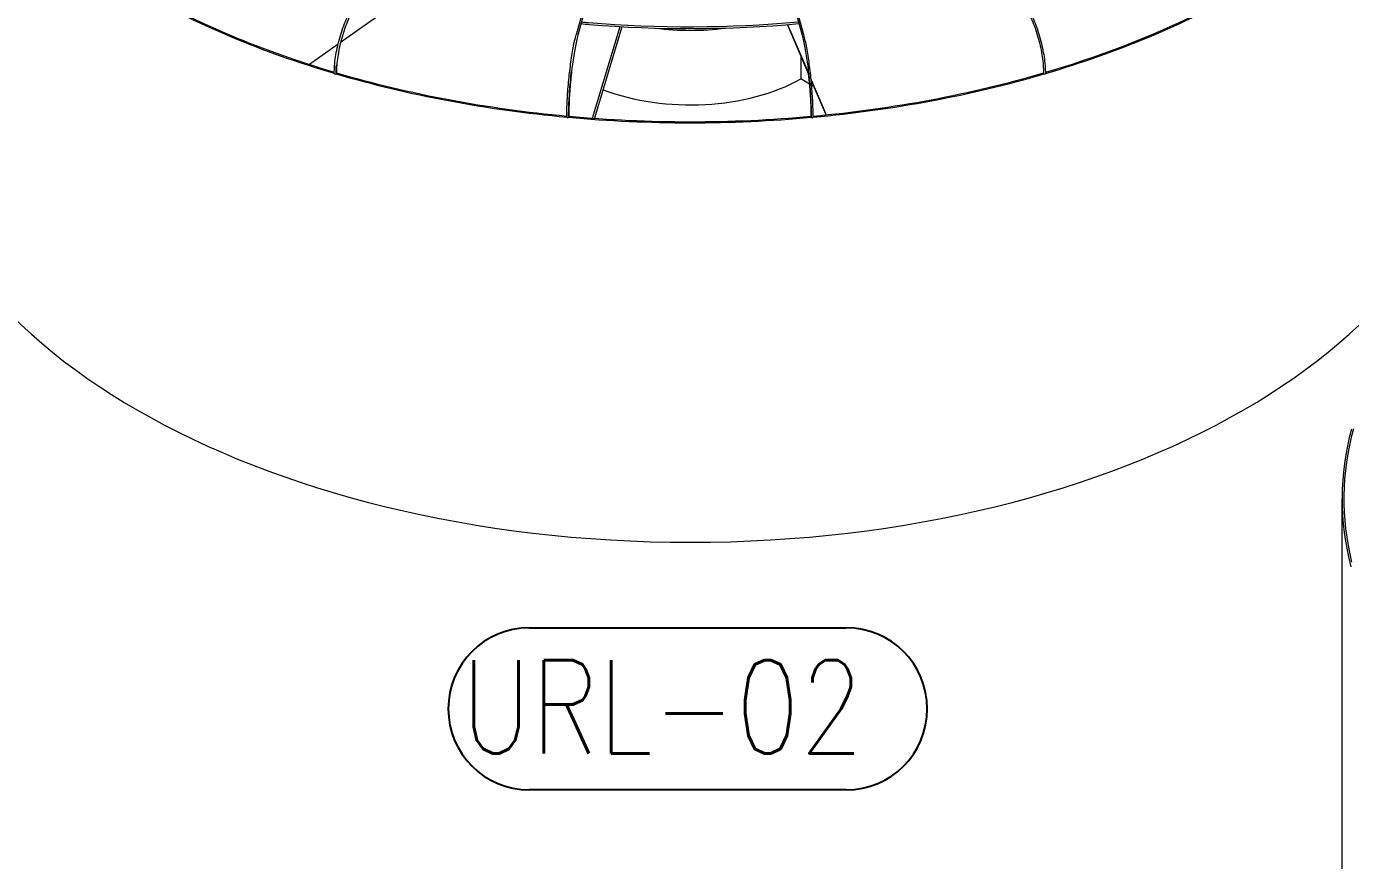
# Model space of a CAD drawing. Header units: millimetres. Extents: x -312439 to 477422, y -331570 to 212570.
# Drawn here: x 360522 to 362298, y 96379 to 97498 of the extents above; entities that cross this region are included whole.
import ezdxf

# ---------------------------------------------------------------- set-up
doc = ezdxf.new("R2010")
doc.units = ezdxf.units.MM
doc.layers.add('ARCONDTEXTO', color=4, linetype='Continuous')
doc.styles.add('ROMANS', font='romans.shx', dxfattribs={"height": 187.5})

msp = doc.modelspace()

# ---------------------------------------------------------------- linework, layer by layer
at = {"color": 3, "linetype": 'Continuous', "lineweight": 0, "extrusion": (-1.11022e-16, 0.816497, 0.57735)}
for p, q in [((361394.519, 97980.233), (361259.121, 97486.675)), ((361396.997, 97980.01), (361261.483, 97486.027)), ((361426.699, 97980.01), (361562.213, 97486.027)), ((361564.575, 97486.675), (361429.178, 97980.233)), ((361034.338, 97540.905), (360943.217, 97476.361)), ((361281.166, 97374.86), (361318.023, 97497.771)), ((361320.566, 97497.625), (361283.699, 97374.678)), ((361571.098, 97433.532), (361542.422, 97500.33)), ((361542.612, 97500.346), (361571.031, 97434.148)), ((360939.893, 97474.006), (360901.654, 97446.92)), ((361560.497, 97458.226), (361560.497, 97427.551)), ((361572.352, 97420.706), (361560.497, 97427.551)), ((361574.348, 97426.421), (361594.561, 97379.336)), ((361594.372, 97379.317), (361574.406, 97425.827)), ((361578.005, 97417.442), (361575.014, 97419.169)), ((362286.367, 96301.143), (362286.367, 96864.031))]:
    msp.add_line(p, q, dxfattribs=at)
at = {"color": 1}
for points in [[(361196.375, 96690.998), (361621.259, 96690.998)], [(361621.259, 96473.592), (361196.375, 96473.592)]]:
    msp.add_lwpolyline(points, dxfattribs=at)
for centre, start, end in [((361196.375, 96582.295), 90, 270), ((361621.259, 96582.295), 270, 90)]:
    msp.add_arc(centre, 108.703, start, end, dxfattribs=at)
at = {"color": 3, "linetype": 'Continuous', "lineweight": 0}
for centre, major_axis, ratio, start_param, end_param in [((361412.281, 97974.191), (-1048.768, 0), 0.57735027, 0.78656596, 1.09808088), ((361412.281, 97974.191), (-1046.319, 0), 0.57735027, 0.78587838, 1.09689941), ((361412.281, 97974.191), (-1046.319, 0), 0.57735027, 2.04376734, 2.35460013), ((361412.281, 97974.191), (-1048.768, 0), 0.57735027, 2.04258502, 2.35459852), ((361412.281, 97615.123), (-212.072, 0), 0.57735027, 1.3476903, 1.79509044), ((360935.995, 97434.746), (-1.225, 0), 0.57735027, 0, 3.14159265), ((361412.281, 97974.191), (-1048.768, 0), 0.57735027, 1.10054445, 1.41220862), ((360936.551, 97435.376), (-1.225, -0.011), 0.58858829, 2.66526492, 3.14159265), ((361412.281, 97974.191), (-1046.319, 0), 0.57735027, 1.10010535, 1.41183726), ((361412.281, 97974.191), (-1046.319, 0), 0.57735027, 1.72891751, 2.04055715), ((361412.281, 97974.191), (-1048.768, 0), 0.57735027, 1.72854634, 2.04038352), ((361887.145, 97435.376), (-1.225, 0.011), 0.58858829, 0, 0.47632773), ((361887.701, 97434.746), (-1.225, 0), 0.57735027, 0, 3.14159265), ((361412.281, 97515.123), (-212.072, 0), 0.57735027, 0.98594125, 2.34464399), ((361412.281, 97411.303), (-1048.768, 0), 0.57735027, 0, 3.14159265), ((361247.88, 97376.239), (-1.225, 0), 0.57735027, 0, 3.14159265), ((361412.281, 97974.191), (-1048.768, 0), 0.57735027, 1.41453598, 1.72626058), ((361248.072, 97376.937), (-1.225, -0.004), 0.58981528, 2.98275574, 3.14159265), ((361412.281, 97974.191), (-1046.319, 0), 0.57735027, 1.41438895, 1.72636573), ((361575.624, 97376.937), (-1.225, 0.004), 0.58981528, 0, 0.15883691), ((361575.816, 97376.239), (-1.225, 0), 0.57735027, 0, 3.14159265), ((363335.135, 96864.031), (-1048.768, 0), 0.57735027, 6.12772105, 6.43448057), ((363335.135, 96864.031), (-1046.319, 0), 0.57735027, 6.1272654, 6.42392093)]:
    msp.add_ellipse(centre, major_axis=major_axis, ratio=ratio, start_param=start_param, end_param=end_param, dxfattribs=at)
for points, knots in [([(360934.771, 97434.746), (360934.771, 97441.606), (360935.374, 97449.13), (360937.723, 97464.792), (360939.468, 97472.929), (360943.931, 97489.034), (360946.649, 97497.001), (360952.795, 97511.997), (360956.223, 97519.024), (360963.469, 97531.468), (360967.284, 97536.883), (360971.126, 97541.236)], [4.71238898, 4.71238898, 4.71238898, 4.71238898, 5.02654825, 5.02654825, 5.34070751, 5.34070751, 5.65486678, 5.65486678, 5.96902604, 5.96902604, 6.28318531, 6.28318531, 6.28318531, 6.28318531]), ([(360972.962, 97539.615), (360969.306, 97535.472), (360965.625, 97530.255), (360958.582, 97518.152), (360955.223, 97511.256), (360949.204, 97496.514), (360946.545, 97488.671), (360942.197, 97472.832), (360940.51, 97464.84), (360938.274, 97449.514), (360937.727, 97442.183), (360937.775, 97435.502), (360937.776, 97435.444), (360937.776, 97435.387)], [0, 0, 0, 0, 0.31464476, 0.31464476, 0.63176735, 0.63176735, 0.94903539, 0.94903539, 1.26630343, 1.26630343, 1.58357147, 1.58357147, 1.5863402, 1.5863402, 1.5863402, 1.5863402]), ([(361850.734, 97539.615), (361854.39, 97535.472), (361858.072, 97530.255), (361865.115, 97518.152), (361868.473, 97511.256), (361874.492, 97496.514), (361877.151, 97488.671), (361881.499, 97472.832), (361883.187, 97464.84), (361885.422, 97449.514), (361885.969, 97442.183), (361885.921, 97435.502), (361885.921, 97435.444), (361885.92, 97435.387)], [6.28318531, 6.28318531, 6.28318531, 6.28318531, 6.59783007, 6.59783007, 6.91495265, 6.91495265, 7.23222069, 7.23222069, 7.54948873, 7.54948873, 7.86675677, 7.86675677, 7.86952551, 7.86952551, 7.86952551, 7.86952551]), ([(361888.926, 97434.746), (361888.926, 97441.606), (361888.322, 97449.13), (361885.973, 97464.792), (361884.228, 97472.929), (361879.765, 97489.034), (361877.048, 97497.001), (361870.901, 97511.997), (361867.473, 97519.024), (361860.228, 97531.468), (361856.413, 97536.883), (361852.571, 97541.236)], [4.71238898, 4.71238898, 4.71238898, 4.71238898, 5.02654825, 5.02654825, 5.34070751, 5.34070751, 5.65486678, 5.65486678, 5.96902604, 5.96902604, 6.28318531, 6.28318531, 6.28318531, 6.28318531]), ([(361266.432, 97504.066), (361269.594, 97503.779), (361272.758, 97503.501), (361369.063, 97495.335), (361464.272, 97495.618), (361557.264, 97504.066)], [0.62931922, 0.62931922, 0.62931922, 0.62931922, 0.639583767, 0.639583767, 0.941477106, 0.941477106, 0.941477106, 0.941477106]), ([(361246.656, 97376.239), (361246.656, 97383.052), (361246.862, 97390.611), (361247.668, 97406.491), (361248.267, 97414.81), (361249.799, 97431.402), (361250.732, 97439.673), (361252.842, 97455.362), (361254.018, 97462.779), (361256.501, 97476.043), (361257.808, 97481.888), (361259.121, 97486.675)], [4.71238898, 4.71238898, 4.71238898, 4.71238898, 5.02654825, 5.02654825, 5.34070751, 5.34070751, 5.65486678, 5.65486678, 5.96902604, 5.96902604, 6.28318531, 6.28318531, 6.28318531, 6.28318531]), ([(361261.483, 97486.027), (361260.21, 97481.386), (361258.931, 97475.664), (361256.488, 97462.603), (361255.326, 97455.254), (361253.244, 97439.702), (361252.325, 97431.5), (361250.823, 97415.064), (361250.24, 97406.832), (361249.468, 97391.163), (361249.279, 97383.728), (361249.297, 97377.025), (361249.297, 97376.983), (361249.297, 97376.941)], [6.28318531, 6.28318531, 6.28318531, 6.28318531, 6.59845219, 6.59845219, 6.91572023, 6.91572023, 7.23298827, 7.23298827, 7.55025631, 7.55025631, 7.86752435, 7.86752435, 7.86952551, 7.86952551, 7.86952551, 7.86952551]), ([(361265.773, 97501.666), (361269.342, 97501.341), (361272.914, 97501.028), (361369.671, 97492.872), (361464.904, 97493.19), (361557.923, 97501.666)], [0.628847379, 0.628847379, 0.628847379, 0.628847379, 0.640415364, 0.640415364, 0.941948948, 0.941948948, 0.941948948, 0.941948948]), ([(361562.213, 97486.027), (361563.486, 97481.386), (361564.766, 97475.664), (361567.208, 97462.603), (361568.371, 97455.254), (361570.452, 97439.702), (361571.371, 97431.5), (361572.874, 97415.064), (361573.457, 97406.832), (361574.229, 97391.163), (361574.417, 97383.728), (361574.4, 97377.025), (361574.4, 97376.983), (361574.4, 97376.941)], [6.28318531, 6.28318531, 6.28318531, 6.28318531, 6.59845219, 6.59845219, 6.91572023, 6.91572023, 7.23298827, 7.23298827, 7.55025631, 7.55025631, 7.86752435, 7.86752435, 7.86952551, 7.86952551, 7.86952551, 7.86952551]), ([(361577.041, 97376.239), (361577.041, 97383.052), (361576.834, 97390.611), (361576.028, 97406.491), (361575.429, 97414.81), (361573.897, 97431.402), (361572.964, 97439.673), (361570.855, 97455.362), (361569.678, 97462.779), (361567.195, 97476.043), (361565.889, 97481.888), (361564.575, 97486.675)], [4.71238898, 4.71238898, 4.71238898, 4.71238898, 5.02654825, 5.02654825, 5.34070751, 5.34070751, 5.65486678, 5.65486678, 5.96902604, 5.96902604, 6.28318531, 6.28318531, 6.28318531, 6.28318531]), ([(361249.105, 97376.239), (361249.105, 97383.003), (361249.311, 97390.523), (361250.113, 97406.331), (361250.709, 97414.618), (361251.971, 97428.277), (361252.539, 97433.662), (361253.167, 97438.924)], [4.71238898, 4.71238898, 4.71238898, 4.71238898, 5.026548246, 5.026548246, 5.340707511, 5.340707511, 5.545847126, 5.545847126, 5.545847126, 5.545847126]), ([(361574.591, 97376.239), (361574.591, 97383.003), (361574.386, 97390.523), (361573.584, 97406.331), (361572.987, 97414.618), (361571.726, 97428.277), (361571.157, 97433.662), (361570.529, 97438.924)], [4.71238898, 4.71238898, 4.71238898, 4.71238898, 5.026548246, 5.026548246, 5.340707511, 5.340707511, 5.545847126, 5.545847126, 5.545847126, 5.545847126])]:
    msp.add_open_spline(points, degree=3, knots=knots, dxfattribs=at)
for points in [[(360937.22, 97434.746), (360937.22, 97438.507), (360937.405, 97442.483), (360937.771, 97446.611)], [(361886.476, 97434.746), (361886.476, 97438.507), (361886.292, 97442.483), (361885.925, 97446.611)]]:
    msp.add_open_spline(points, degree=3, dxfattribs=at)

# ---------------------------------------------------------------- texts
at = {"layer": 'ARCONDTEXTO', "color": 3, "linetype": 'Continuous', "lineweight": -3, "style": 'ROMANS', "width": 0.8}
msp.add_text('URL-02', height=125, dxfattribs=at).set_placement((361104.626, 96522.572))

doc.saveas('drawing.dxf')
